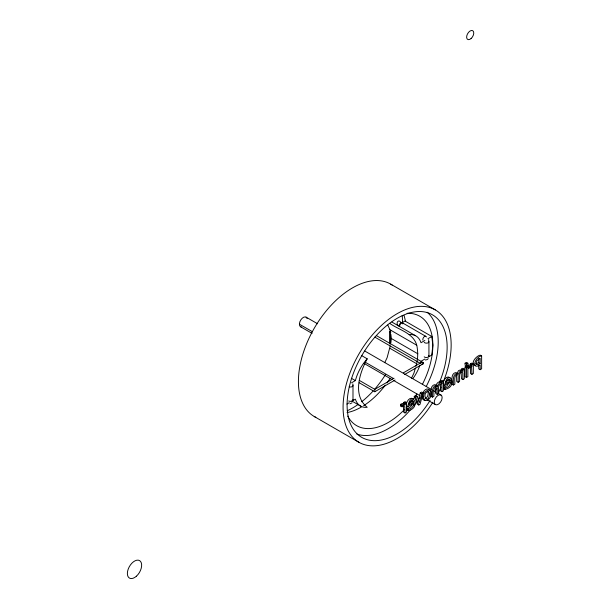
<?xml version="1.0" encoding="UTF-8"?>
<svg xmlns="http://www.w3.org/2000/svg" width="609" height="609" viewBox="0 0 609 609"><rect width="100%" height="100%" fill="white"/><g stroke="black" fill="none" stroke-linecap="round" stroke-linejoin="round"><path stroke-width="0.91" d="M406.34 405.13C405.99 401.871 409.948 396.147 413.184 399.062M422.243 395.492C421.885 397.296 422.433 400.768 425.006 399.961M390.255 345.897L387.088 357.765L384.728 362.675M390.46 344.009L391.062 338.338L390.057 330.055L387.796 325.054M389.684 323.349C399.017 330.078 413.541 332.933 416.853 345.524C418.139 352.413 418.063 359.63 415.932 366.344M420.652 363.238C420.819 361.655 424.648 362.363 423.217 363.786L404.551 374.565M412.24 403.295C411.966 406.074 409.476 408.525 406.622 408.373L406.622 409.887L408.03 410.694C422.159 407.923 411.349 388.352 407.741 406.728L406.34 405.914M418.162 400.966L420.256 392.881L421.717 392.044L423.118 392.851L420.05 404.285L418.794 405.008L417.386 404.193L414.227 396.368L415.688 395.523L417.096 396.337L419.335 402.678L421.664 393.696L423.118 392.851M422.418 394.426C422.966 391.754 425.661 387.864 428.728 389.22M415.422 368.064L413.884 373.233L411.532 378.143M441.913 383.48L440.962 382.741L439.652 383.061L438.335 384.34L437.551 386.357L436.143 385.543L436.927 383.525L438.244 382.246L439.553 381.927L441.913 383.48L441.913 382.003L443.36 381.173L443.36 390.826L441.951 391.64L440.543 390.826L440.398 384.302M448.985 382.772L447.006 385.9L443.519 387.065L443.519 388.58L444.928 389.395C459.057 386.616 448.247 367.052 444.646 385.421L443.238 384.614C442.553 381.143 446.519 374.771 450.089 377.755M361.525 355.542L367.204 358.823C359.538 372.952 352.337 395.363 367.204 407.284A28.768 16.61 -60 0 1 355.382 399.169L352.299 400.943M403.318 405.198L403.638 412.133L405.046 412.948L404.726 406.013L403.752 405.571L402.024 406.782L400.615 405.967L400.882 405.594M470.369 367.044L470.513 373.523L471.922 374.337L471.594 367.402L470.628 366.968L468.892 368.171L467.491 367.364L468.214 366.648M428.234 358.64L427.214 359.584L425.379 360.01M352.04 402.823L349.962 403.836M400.615 405.967L400.996 404.049L402.618 403.47L405.046 404.772L405.046 403.287L406.454 402.473L406.454 412.133L405.046 412.948M402.024 406.782L402.404 404.856L404.026 404.285L405.046 404.772M467.491 367.364L467.872 365.438L469.486 364.867L471.922 366.169L471.922 364.684L473.33 363.87L473.33 373.523L471.922 374.337M468.892 368.171L469.28 366.253L470.894 365.674L471.922 366.169M401.91 322.793L404.993 321.012L431.796 336.48L432.854 345.151L431.796 355.047L428.713 356.828M389.486 343.91L389.486 331.654L390.811 330.893M351.522 382.825L355.382 380.602A31.683 18.293 -60 0 1 367.204 358.823M424.854 340.492L421.002 342.715A29.316 16.923 -60 0 0 409.172 334.6M427.937 338.711L431.796 336.48M346.894 404.064L349.208 402.724M421.002 361.282L424.854 359.051M359.371 380.427L374.794 389.326L394 378.242M403.44 372.792L421.047 362.621M359.196 382.741L374.794 391.747L395.081 380.031M465.086 363.208L466.494 364.022L466.494 366.032L465.086 365.225L465.086 363.208L466.464 362.408L467.872 363.223L467.872 365.24L465.086 366.976L465.086 376.659L466.494 377.473L467.872 376.674L467.872 366.991L466.464 366.184M466.494 364.022L467.872 363.223M480.151 369.671L481.628 368.818L481.628 355.945C475.408 356.136 470.498 370.63 480.151 364.875L480.151 369.671L478.743 368.864L478.743 364.86M403.638 403.965L403.638 402.473L405.046 401.666L406.454 402.473M440.505 382.673L440.505 381.196L441.951 380.359L443.36 381.173M456.468 374.093L456.735 381.478L458.143 382.292L458.151 375.669L457.595 374.634C453.302 374.794 455.235 381.744 454.809 384.21L453.401 385.033L451.992 384.218C452.091 380.648 450.706 373.127 456.05 372.502L457.085 373.454L458.463 370.706L460.495 369.838L461.447 370.584L461.447 369.1L462.893 368.27L464.302 369.084L464.302 378.737L462.893 379.552L461.485 378.737L461.028 371.475M470.513 365.354L470.513 363.87L471.922 363.055L473.33 363.87M414.227 396.368L415.635 397.175L417.096 396.337M461.447 369.1L462.855 369.914L464.302 369.084M465.086 366.976L466.494 367.79L467.872 366.991M480.151 363.413L477.19 364.7L476.565 364.547L476.131 363.23L476.946 360.627L480.151 358.267L480.151 363.413L478.743 362.599L475.781 363.893M409.187 403.029L412.278 401.24L413.686 402.054L409.042 404.734C408.746 402.64 411.562 399.123 413.465 401.202L413.686 402.054M446.085 381.721L449.183 379.932L450.591 380.747L445.948 383.426C445.651 381.341 448.468 377.816 450.371 379.902L450.591 380.747M407.741 406.728L413.732 403.272C413.77 406.348 411.22 409.362 408.03 409.187L406.622 408.373M444.646 385.421L450.637 381.965C450.675 385.04 448.125 388.062 444.928 387.88L443.519 387.065M436.143 385.543L435.108 384.591C429.764 385.223 431.149 392.736 431.05 396.307L432.459 397.121L433.874 396.307C434.293 393.833 432.36 386.882 436.653 386.723L437.209 387.766L437.201 394.381L435.8 393.566L435.526 386.182M437.201 394.381L438.609 393.566C439.188 391.191 436.935 384.203 441.205 384.096L441.807 385.116L441.951 391.64M458.143 382.292L459.551 381.478C460.13 379.102 457.877 372.114 462.147 372.008L462.749 373.028L462.893 379.552M423.217 363.786L421.809 364.037M475.522 365.484C469.539 363.908 476.314 355.717 480.219 355.131L481.628 355.945M424.899 398.469C427.777 397.997 428.5 394.229 428.074 391.8M390.674 284.121L435.336 309.905M402.686 322.991L425.851 336.366A2.527 1.507 -61.6 0 0 423.681 337.279A2.527 1.507 -61.6 0 0 422.912 340.111M470.513 363.87L471.922 364.684M391.914 322.085L415.46 335.681M467.491 365.727L468.892 366.542M389.905 329.72L416.701 345.196M389.486 331.654L390.826 332.423M391.062 338.338L417.865 353.806M376.431 335.612L423.141 362.576M374.794 337.082L420.317 363.36M389.905 348.287L416.701 363.763M440.505 381.196L441.913 382.003M306.099 317.144L317.616 323.79M364.776 351.02L431.149 389.341M433.608 390.757L436.067 392.181M438.526 393.597L440.985 395.02A5.542 3.205 -60 0 1 439.226 403.607A5.542 3.205 -60 0 1 434.423 400.836A5.542 3.205 -60 0 1 440.985 395.02M420.256 392.881L421.664 393.696M299.407 324.209L312.569 331.806M365.248 362.218L393.726 378.661M300.557 326.751L312.074 333.397M364.144 363.466L392.006 379.552M393.65 380.496L419.867 395.637M427.244 399.892L435.443 404.62M403.638 402.473L405.046 403.287M400.615 404.338L402.024 405.145M351.317 378.258L355.382 380.602M351.956 401.087L360.886 406.249M314.244 416.503L358.907 442.286M400.859 322.328C398.134 318.408 395.401 323.661 398.332 325.922M437.551 386.357L436.516 385.406C431.172 386.03 432.557 393.551 432.459 397.121M429.132 389.707L429.429 390.384M415.635 397.175L418.794 405.008M428.584 339.556L428.797 340.279M352.801 383.883L352.976 384.667M448.962 379.087L449.183 379.932M412.065 400.395L412.278 401.24M478.743 358.313L478.743 362.599M466.494 367.79L466.494 377.473M462.855 369.914L462.855 371.391L461.896 370.645L460.594 370.972L459.277 372.251L458.486 374.269L457.458 373.317C452.114 373.941 453.492 381.462 453.401 385.033M444.928 387.88L444.928 389.395M428.926 341.687L428.926 356.052M408.03 409.187L408.03 410.694M390.826 334.311L390.826 342.798M374.794 389.326L374.794 391.747M352.992 385.527L352.992 399.892M419.906 365.156A28.927 16.702 -60 0 1 413.146 378.265M407.071 313.3A63.161 36.471 -60 0 1 422.395 384.348M416.906 393.863A63.161 36.471 -60 0 1 413.26 399.146M412.179 400.593A63.161 36.471 -60 0 1 411.075 402.016M407.49 406.31A63.161 36.471 -60 0 1 406.233 407.695M404.315 409.72A63.161 36.471 -60 0 1 347.716 416.114M403.988 315.378A63.161 36.471 -60 0 1 405.419 321.4M390.11 378.387A63.161 36.471 -60 0 1 387.004 382.932M385.375 385.124A63.161 36.471 -60 0 1 363.573 405.723M361.388 407.04A63.161 36.471 -60 0 1 347.046 412.59M352.908 399.527A2.527 1.408 -1.6 0 1 351.728 401.141A2.527 1.408 -1.6 0 1 348.683 400.973M352.908 385.139A2.527 1.507 1.6 0 1 352.01 386.707A2.527 1.507 1.6 0 1 349.201 386.761M428.584 355.351A2.527 1.408 -1.6 0 1 427.663 357.3A2.527 1.408 -1.6 0 1 424.207 356.851M428.584 340.933A2.527 1.507 1.6 0 1 427.663 342.974A2.527 1.507 1.6 0 1 424.207 342.357M399.177 325.952A2.527 1.522 -62.3 0 1 400.889 322.808A2.527 1.522 -62.3 0 1 402.755 323.881M399.641 326.683A2.527 1.408 -58.4 0 1 400.981 323.463A2.527 1.408 -58.4 0 1 403.128 323.638M426.14 336.632A2.527 1.507 -61.6 0 1 426.338 337.036M301.371 327.003A5.542 3.205 -60 0 1 300.937 319.733A5.542 3.205 -60 0 1 307.119 318.591M315.805 417.332A76.43 44.13 -60 0 1 314.244 328.251A76.43 44.13 -60 0 1 392.173 285.058M402.206 315.561A70.743 40.841 -60 0 1 402.458 323.212M385.451 374.68A70.743 40.841 -60 0 1 374.444 389.509M373.188 390.909A70.743 40.841 -60 0 1 361.662 401.773M357.833 404.635A70.743 40.841 -60 0 1 347.237 410.771M432.892 402.222A76.43 44.13 -60 0 1 345.615 424.732A76.43 44.13 -60 0 1 402.945 310.697A76.43 44.13 -60 0 1 443.923 380.275M441.007 387.179A76.43 44.13 -60 0 1 438.51 392.325M430.114 400.463A70.743 40.841 -60 0 1 349.223 420.416A70.743 40.841 -60 0 1 403.851 314.975A70.743 40.841 -60 0 1 439.432 382.475M436.805 388.352A70.743 40.841 -60 0 1 435.153 391.663M427.198 312.257A70.743 40.841 -60 0 1 426.216 386.509M419.677 397.647A70.743 40.841 -60 0 1 418.642 399.184M417.051 401.453A70.743 40.841 -60 0 1 413.762 405.822M410.169 410.131A70.743 40.841 -60 0 1 356.874 434.065M423.651 396.307C422.204 404.231 431.789 399.512 431.005 394.213C432.466 386.327 422.829 391.001 423.651 396.307M429.611 393.939C427.929 406.507 420.613 392.577 428.736 391.389L429.611 393.939M471.122 38.504A5.055 2.916 -60 0 0 472.721 30.678A5.055 2.916 -60 0 0 466.745 35.977A5.055 2.916 -60 0 0 471.122 38.504M136.363 576.243A10.109 5.831 -60 0 0 139.568 560.592A10.109 5.831 -60 0 0 127.616 571.189A10.109 5.831 -60 0 0 136.363 576.243"/></g></svg>
